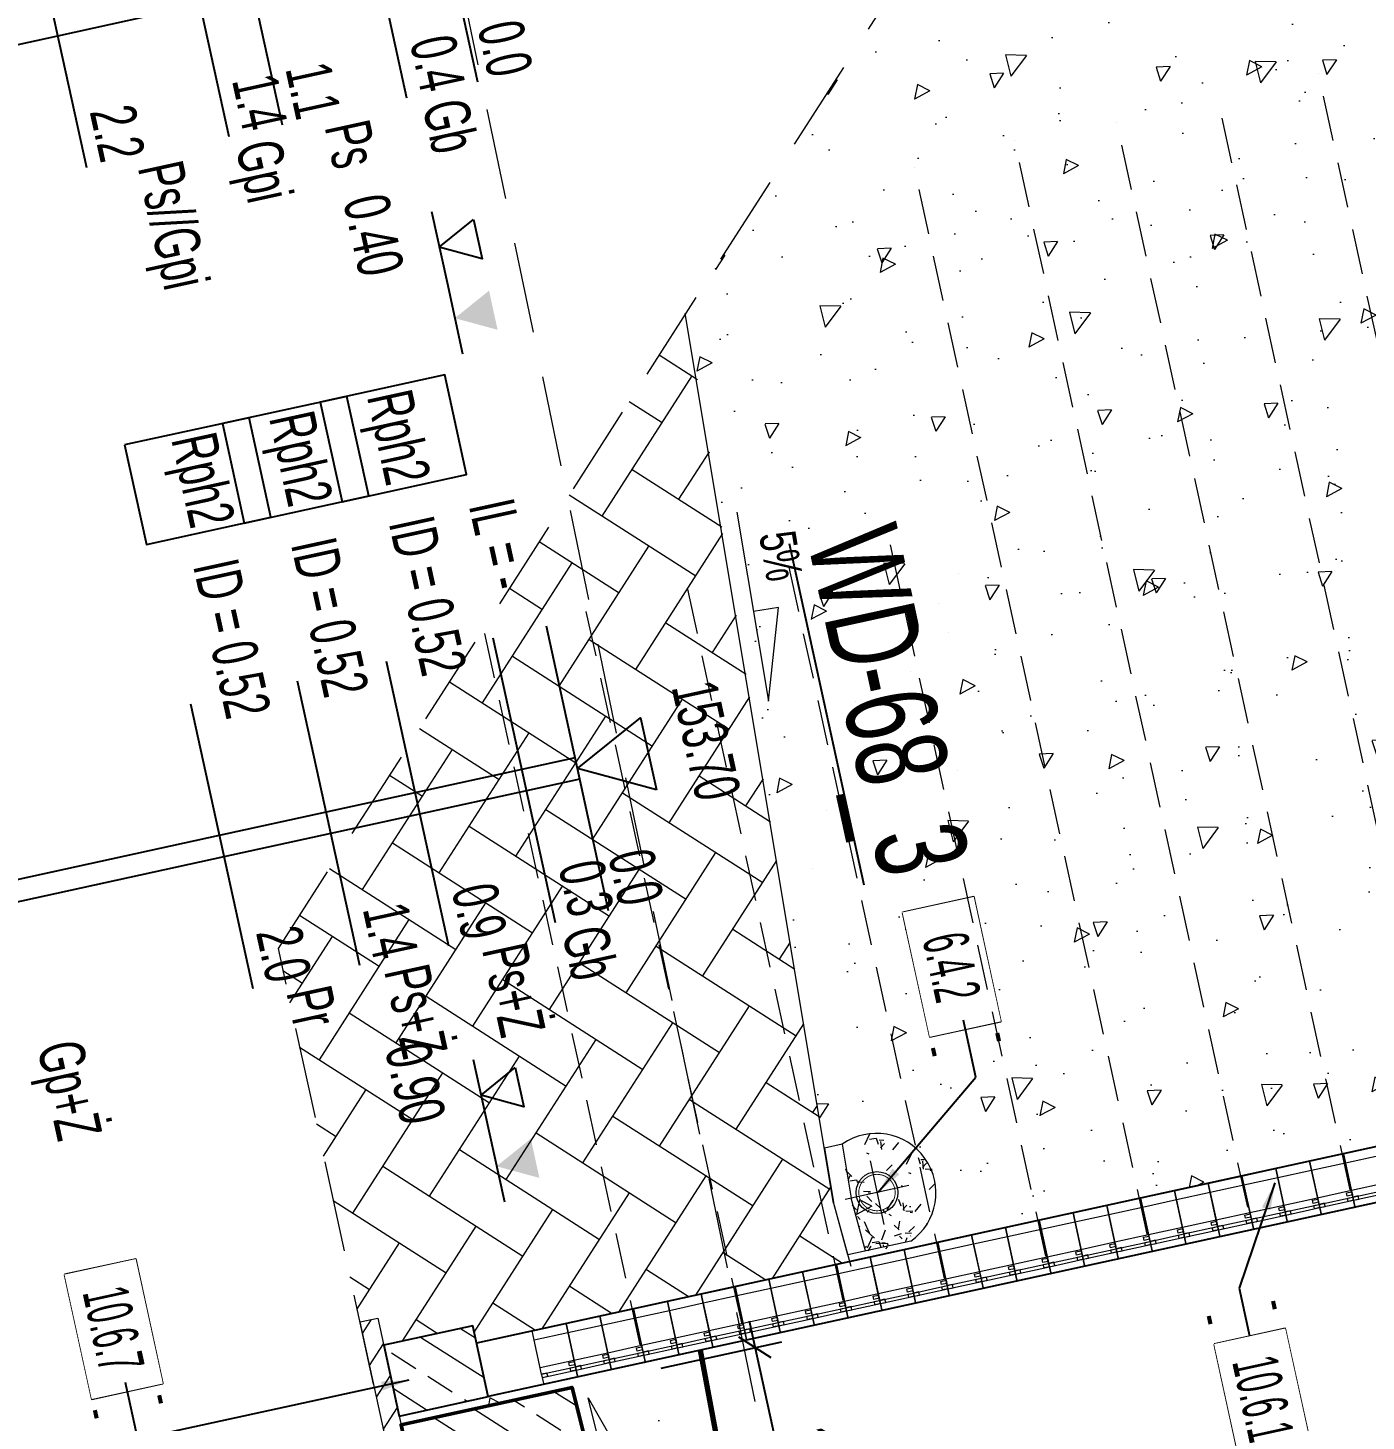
# Model space of a CAD drawing. Header units: metres. Extents: x 8416582 to 8417409, y 5771873 to 5772737.
# Drawn here: x 8416812.78 to 8416820.13, y 5772283.93 to 5772291.59 of the extents above; entities that cross this region are included whole.
import ezdxf
from ezdxf.enums import TextEntityAlignment as Align

# ---------------------------------------------------------------- set-up
doc = ezdxf.new("R2010")
doc.units = ezdxf.units.M
doc.set_wipeout_variables(frame=1)
doc.header["$PDSIZE"] = 0.05
for name, pattern in [('DASHED', [0.75, 0.5, -0.25]), ('HIDDEN', [0.375, 0.25, -0.125]), ('HIDDEN_Ukryta', [9.524999999999999, 6.35, -3.175])]:
    doc.linetypes.add(name, pattern=pattern)
for name, color, linetype in [('0-T', 7, 'Continuous'), ('00FunGeo-L', 7, 'Continuous'), ('00FunGeo-T', 7, 'Continuous'), ('00RysOpi-T', 2, 'Continuous'), ('AII_M_opisy do legendy', 2, 'Continuous')]:
    doc.layers.add(name, color=color, linetype=linetype)
for name, color, linetype, lineweight in [('AII_M_geologia', 1, 'Continuous', 25), ('AII_M_konstrukcja 0.00', 8, 'Continuous', 0), ('AII_M_konstrukcja 0.09', 6, 'Continuous', 9), ('AII_M_konstrukcja 0.18', 9, 'Continuous', 18), ('AII_M_konstrukcja 0.25', 1, 'Continuous', 25), ('AII_M_konstrukcja 0.50', 3, 'Continuous', 50), ('AII_M_kreskowanie', 8, 'Continuous', 0), ('AII_M_odwodnienie', 8, 'Continuous', 9), ('AII_M_opisy rzedne', 1, 'Continuous', 25), ('AII_M_opisy spadki', 9, 'Continuous', 18), ('AII_M_opisy wymiary', 1, 'Continuous', 25), ('AII_M_roboty ziemne wykopy', 9, 'DASHED', 18), ('AII_M_teren istniejacy', 94, 'DASHED', 18), ('AII_M_teren projektowany', 4, 'Continuous', 70)]:
    doc.layers.add(name, color=color, linetype=linetype, lineweight=lineweight)
doc.styles.add('CDMSTYLE', font='CDMSIMPL.shx', dxfattribs={"width": 0.7, "bigfont": 'CDMBIGPL.shx'})
doc.dimstyles.new('CDM-ME100MM', dxfattribs={"dimscale": 0.1, "dimtxt": 2.5, "dimasz": 1.5, "dimexe": 1.5, "dimexo": 5, "dimgap": 0.5, "dimtad": 1, "dimdec": 0, "dimlfac": 1000, "dimrnd": 1, "dimzin": 9, "dimtxsty": 'CDMSTYLE', "dimblk": 'OBLIQUE', "dimcen": 2.5, "dimdle": 1.5, "dimclrd": 9, "dimclre": 9, "dimclrt": 1, "dimadec": 1, "dimazin": 2, "dimtfac": 1, "dimtdec": 0, "dimtix": 1, "dimtmove": 2, "dimatfit": 3, "dimfxl": 1, "dimtvp": 1, "dimtolj": 1, "dimtzin": 0, "dimlwd": 25, "dimlwe": 25, "dimarcsym": 0})
doc.dimstyles.new('CDM-ME100MM$7', dxfattribs={"dimscale": 0.1, "dimtxt": 2.5, "dimasz": 1.5, "dimexe": 1.5, "dimexo": 5, "dimgap": 0.5, "dimtad": 1, "dimdec": 0, "dimlfac": 1000, "dimrnd": 1, "dimzin": 9, "dimtxsty": 'CDMSTYLE', "dimblk": 'OBLIQUE', "dimcen": 2.5, "dimdle": 1.5, "dimclrd": 9, "dimclre": 9, "dimclrt": 1, "dimadec": 1, "dimazin": 2, "dimtfac": 1, "dimtdec": 0, "dimtix": 1, "dimtmove": 2, "dimatfit": 3, "dimfxl": 1, "dimtvp": 1, "dimtolj": 1, "dimtzin": 0, "dimlwd": 25, "dimlwe": 25, "dimarcsym": 0})

# ---------------------------------------------------------------- blocks, each defined once
blk = doc.blocks.new('OP_OPTEM_BLOK_WIDOK')
at = {"color": 0, "lineweight": -2}
for p, q in [((-8.999999999992724, 0), (-8.999999999992724, 190)), ((9.000000000007276, 0), (9.000000000007276, 190)), ((47.00000000000728, 0), (47.00000000000728, 190)), ((202.0000000000073, 0), (202.0000000000073, 190))]:
    blk.add_line(p, q, dxfattribs=at)
blk.add_lwpolyline([(-8.999999999992724, 0), (-8.999999999992724, 30), (9.000000000007276, 30), (9.000000000007276, 0), (252.0000000000073, 0), (252.0000000000073, 190), (-43.99999999999272, 190), (-47.99999999999272, 186), (-47.99999999999272, 4), (-43.99999999999272, 0)], close=True, dxfattribs=at)
at = {"color": 0, "linetype": 'HIDDEN_Ukryta', "lineweight": -2, "ltscale": 0.5}
for points in [[(-8.999999999992724, 190), (-8.999999999992724, 160), (9.000000000007276, 160), (9.000000000007276, 190)], [(21.00000000000728, 190), (21.00000000000728, 160), (39.00000000000728, 160), (39.00000000000728, 190)]]:
    blk.add_lwpolyline(points, close=True, dxfattribs=at)
at = {"layer": 'Defpoints', "color": 0, "lineweight": -2}
blk.add_line((-8.999999999992724, 0), (9.000000000007276, 0), dxfattribs=at)
for points in [[(-47.99999999999272, 186), (-47.99999999999272, 190), (-43.99999999999272, 190)], [(-47.99999999999272, 4), (-47.99999999999272, 2.842170943040401e-14), (-43.99999999999272, 0)]]:
    blk.add_lwpolyline(points, dxfattribs=at)
blk = doc.blocks.new('A$C43DC1947')
at = {"layer": 'AII_M_odwodnienie', "lineweight": 0}
h = blk.add_hatch(dxfattribs=at)
h.set_pattern_fill('GRAVEL', color=256, scale=0.009999999999999998, angle=79.35520766227337)
h.set_pattern_definition([(190.6821343278733, (14.04074727836996, -269.338821392972), (-3.002005255748609, -0.5854779624015404), [0.03417214399999999, -3.3830483639565]), (147.6390878278733, (14.0071672545746, -269.3451555590145), (2.577643787887627, -1.6463816394638), [0.05864047199999999, -5.805404889352399]), (95.17979392787329, (13.95763405784965, -269.3137682178058), (0.3253584668674305, -3.761938046810005), [0.041348152, -4.093472279409999]), (229.9430358278732, (13.84035929944366, -269.3041888284497), (3.282550453639767, 3.885328624364798), [0.053400452, -5.2866437425738]), (255.5030010078732, (13.80599350295961, -269.3450617948547), (0.8385101009916756, 3.193760293217705), [0.05236337000000001, -5.183980774534399]), (319.9430358278732, (13.79288539942354, -269.3957580234855), (-3.885328624364798, 3.282550453639767), [0.053400452, -5.2866437425738]), (0.3635872978732784, (13.83375836629421, -269.4301238190383), (-4.165873822232672, -0.01730020910447672), [0.07061936599999999, -6.9913115314247]), (34.92467519787329, (13.90437625162303, -269.4296756871045), (4.802416035975427, 3.365089629921548), [0.06667195199999999, -6.6005256601905]), (84.0989124478733, (13.9590409649536, -269.3915060446598), (0.3866355660973713, 3.857815565709268), [0.05358130000000001, -5.304554569871202]), (137.9057051278733, (13.96454974077642, -269.3382086213678), (2.067617635566093, -1.896288299045075), [0.061171328, -2.997393695]), (185.0667846278733, (13.91915803123266, -269.2972022723407), (-4.117935062850603, -0.3732972249368975), [0.07910779199999998, -7.831677251217698]), (101.4834216578733, (14.03876721765846, -269.4586973451078), (-0.4896004437107107, 2.290011223884445), [0.02700045399999999, -2.6730565824344]), (134.1385812278734, (14.03339182492346, -269.4322372628376), (2.317524283303905, -2.406314442523828), [0.05136819799999999, -5.085463899703999]), (187.6693468278733, (13.99761912040412, -269.3953724000603), (-0.1540291282791927, -0.2019678876494087), [0.03592093399999999, -0.3232893108427999]), (165.8679373378733, (14.00196486432105, -269.3603542149067), (1.317897694778813, -0.3662098661889202), [0.019344132, -1.915062236889399]), (254.4707563178733, (13.98320623859763, -269.3556312131695), (0.2601194971351416, 0.7599327912454933), [0.027356562, -1.340475299]), (353.6331033578733, (13.97588204126805, -269.3819891670719), (0.913961919504434, -0.05815160957223248), [0.04443196599999998, -1.436629815291]), (124.2343980078733, (14.020039845258, -269.3869164260104), (0.2499066470462889, -0.5100261441946154), [0.03212871399999999, -0.7710898116827998]), (339.0588871618733, (13.86606486421078, -269.2662943182513), (2.481766261331457, -0.9343876198436024), [0.04500879999999999, -4.4558826672539]), (33.01552276787325, (13.90810086112469, -269.2823808756657), (-2.502191961722426, -1.605530250944011), [0.03775989399999999, -3.738221567819999]), (255.8679373378733, (14.05084567051381, -269.3465228481218), (0.3662098661891656, 1.317897694779782), [0.03868800999999999, -1.8957183588894]), (306.2798064978733, (14.04139966797084, -269.3840401005), (-1.557591491806455, 2.14619494563092), [0.04500879999999999, -4.455882667254]), (302.1133016078732, (13.77056680433452, -269.3915144093335), (-0.701781181688568, 1.174081416694678), [0.04340351999999999, -2.1267734313106]), (257.4444874278734, (13.79363991878927, -269.4282771428116), (0.6844809712052178, 2.991792405909403), [0.036367212, -3.600359338072]), (29.47075631787326, (13.89883622247726, -269.550031027291), (1.174081416650604, 0.7017811817623548), [0.03868800999999999, -1.895718358889399]), (340.0233714678732, (13.93251837324351, -269.5309972707182), (-3.241699052635854, 1.194507116822355), [0.042578274, -4.215237598019999]), (32.11330160787328, (13.79987195786089, -269.4745567548089), (-1.174081416699559, -0.7017811816804151), [0.02170175999999999, -2.1484751913106]), (63.97927930187327, (13.88671814836562, -269.5407892800868), (0.4141486254673136, 0.9619006788767903), [0.01295146, -1.2821994964526]), (128.6331033598733, (13.8923999266699, -269.5291505935602), (0.4518745346689602, -0.6640552724868838), [0.05236337000000001, -0.9949054589068999]), (148.6783527878733, (13.85970780532807, -269.4882463742979), (2.173708004842983, -1.338323395028524), [0.0485267, -4.804136486333699]), (266.3594143578733, (13.96201941836625, -269.4001662768424), (0.1060903688702094, 0.5579649035853436), [0.03663238799999999, -0.8791776359679999]), (315.8265734178733, (13.95969335455447, -269.4367247535847), (3.125395833639479, -3.022430955881167), [0.06395567599999999, -6.331600906503099]), (23.61474272787327, (14.0055644530803, -269.4812910724431), (-1.886075448564358, -0.797658700399352), [0.026150824, -2.588939231810999]), (52.66934682787328, (14.02952546905726, -269.4708154192194), (-0.04793875937021148, 0.3559970159285678), [0.01524, -0.2387599999999999]), (82.92578398787327, (13.86028932128102, -269.4791067549959), (-0.2703323474985555, -2.029891726643512), [0.035286696, -3.49339407732]), (10.68213432787328, (13.86463506426662, -269.4440885693766), (3.002005255750591, 0.5854779623910256), [0.06834428799999998, -3.348876219956499]), (322.6693468278733, (13.93179510999471, -269.4314202344976), (0.3559970159285678, 0.04793875937021148), [0.06603999999999999, -0.18796]), (287.9741933278733, (13.98430676013231, -269.4714678083546), (0.9414749801382456, -2.954066495828006), [0.04016095599999999, -3.975931672414]), (216.7239509278733, (13.99669996462762, -269.509668704588), (-0.8180844007547063, -0.6538424223326988), [0.03698290799999999, -1.8121650038772]), (170.3153221878732, (13.9670571712777, -269.5317830443382), (-5.377681148066876, 0.9068745611859323), [0.06021450999999999, -5.961246442293799]), (138.0954255678733, (13.90770071092993, -269.5216533951461), (-2.471553411162826, 2.204346555278593), [0.06370294599999998, -6.306584645624])])
h.paths.add_polyline_path([(-1.396983861923218e-08, 0.1629100576974452, -0.4142134823281976), (-0.0549999987706542, 0.2179100578650832, -1), (0.05500000156462193, 0.2179100569337606, -0.4142136424179971), (-1.396983861923218e-08, 0.1629100576974452), (-1.024454832077026e-08, 0.1149999923072755, -0.4142135756529621), (0.114999994635582, -8.847564458847046e-09, -0.414213546721245), (9.313225746154785e-10, -0.1150000090710819), (9.313225746154785e-10, -0.1449517463333905), (0.2757317973300815, -0.1311651570722461), (0.2757317973300815, 0.1723661073483527, 0.9202117898438463), (-0.2999999802559614, -0.1299517475999892), (9.313225746154785e-10, -0.1449517463333905), (9.313225746154785e-10, -0.1150000090710819, -0.4142135780249453), (-0.1150000058114529, -8.847564458847046e-09, -0.4142135490932281), (-1.024454832077026e-08, 0.1149999923072755)])
h.paths.add_polyline_path([(0.3007317977026105, 0.1248320871964097, 0.04122320963401318), (0.2757317973300815, 0.1723661073483527), (0.2757317973300815, -0.1311651570722461), (0.3002062765881419, -0.1299414322711527)])
h.paths.add_polyline_path([(-0.0549999987706542, 0.2179100578650832, 1), (0.05500000156462193, 0.2179100569337606, 1)], flags=17)
at = {"layer": 'AII_M_odwodnienie'}
for p, q in [((-1.117587089538574e-08, 0.1791384494863451, 0.006874890790017546), (4.656612873077393e-09, -0.1791384713724256, 0.006874890790017546)), ((-0.1791384620591998, -2.095475792884827e-08, 0.006874890790017546), (0.1791384564712644, -2.793967723846436e-09, 0.006874890790017546)), ((-0.2999999783933163, -0.129951748996973, 0.006874890790017546), (4.656612873077393e-09, -0.1449517481960356, 0.006874890790017546)), ((0.2999999886378646, -0.129951748996973, 0.006874890790017546), (4.656612873077393e-09, -0.1449517481960356, 0.006874890790017546)), ((-0.2999999783933163, -0.229951748624444, 0.006874890790017546), (4.656612873077393e-09, -0.2449517478235066, 0.006874890790017546)), ((0.299999987706542, -0.2299517490901053, 0.006874890790017546), (4.656612873077393e-09, -0.2449517478235066, 0.006874890790017546))]:
    blk.add_line(p, q, dxfattribs=at)
at = {"layer": 'AII_M_odwodnienie', "const_width": 0.004999999999999994}
for points in [[(0.09999999683350325, 1.396983861923218e-09, 0.9999999999999999), (-0.1000000014901161, -9.313225746154785e-10)], [(0.09999999683350325, 1.396983861923218e-09, -0.9999999999999999), (-0.0999999986961484, -9.313225746154785e-10)]]:
    blk.add_lwpolyline(points, format="xyb", dxfattribs=at)
at = {"layer": 'AII_M_odwodnienie', "elevation": 0.006874890790017546}
for points in [[(0.3007317995652556, 0.124832084402442), (0.299999987706542, -0.2299517490901053)], [(-0.2999999783933163, -0.129951748996973), (-0.2999999783933163, -0.229951748624444)]]:
    blk.add_lwpolyline(points, dxfattribs=at)
at = {"layer": 'AII_M_odwodnienie'}
blk.add_circle((-2.793967723846436e-09, -1.0710209608078e-08, 0.006874890790017546), 0.1149999999999999, dxfattribs=at)
for start, end in [(23.02047722891654, 202.9453045324076), (336.6530777612687, 336.979522721972)]:
    blk.add_arc((0.0004494804888963699, -0.002756874077022076, 0.006874890790017546), 0.326264331324754, start, end, dxfattribs=at)
blk = doc.blocks.new('POZ_ODW_G')
at = {"layer": '0-T', "color": 6, "linetype": 'Continuous', "lineweight": 25, "flags": 128}
blk.add_lwpolyline([(3.242650570347905, 4.987096016819123), (0, 0), (-3.107948381119058, 4.987096016819123)], close=True, dxfattribs=at)
blk = doc.blocks.new('00BstOdwiert')
at = {"color": 3, "linetype": 'Continuous', "lineweight": 25, "style": 'CDMSTYLE', "width": 0.85}
blk.add_attdef('NUMER', text='', height=5, dxfattribs=at).set_placement((0, 15), align=Align.CENTER)
at = {"color": 0, "linetype": 'Continuous', "lineweight": 25, "style": 'CDMSTYLE', "width": 0.85, "flags": 1}
for tag, p in [('IDODW', (0, 9.005599988817494)), ('JEDRYSODW', (0, 4.533934768702125))]:
    blk.add_attdef(tag, text='', height=2.5, dxfattribs=at).set_placement(p, align=Align.CENTER)
blk = doc.blocks.new('ODW_POZ_N')
at = {"layer": '0-T', "color": 0, "linetype": 'Continuous', "lineweight": 25}
blk.add_line((-5, 0), (0, 0), dxfattribs=at)
at = {"layer": '0-T', "color": 6, "linetype": 'Continuous', "lineweight": 25, "flags": 128}
blk.add_lwpolyline([(-3.846777631817531, 2.161074940620892), (-1.09485141951518, 2.161074940620892), (-2.5, 0)], close=True, dxfattribs=at)
at = {"layer": '0-T', "color": 0, "linetype": 'Continuous', "lineweight": 25, "style": 'CDMSTYLE', "width": 0.85}
blk.add_attdef('00.0', text='', height=2.5, dxfattribs=at).set_placement((-1.5, -4.620000000002619), align=Align.RIGHT)
blk = doc.blocks.new('ODW_POZ_U')
at = {"layer": '0-T', "linetype": 'Continuous'}
blk.add_hatch(color=0, dxfattribs=at).paths.add_polyline_path([(1.153222368182469, 2.16107494062453), (2.5, 3.637978807091713e-12), (3.90514858048482, 2.16107494062453)])
at = {"layer": '0-T', "color": 0, "linetype": 'Continuous'}
blk.add_line((0, 0), (5, 0), dxfattribs=at)
at = {"layer": '0-T', "color": 0, "linetype": 'Continuous', "style": 'CDMSTYLE', "width": 0.85}
blk.add_attdef('00.0', (1.5, -4.5), '', height=2.5, dxfattribs=at)
blk = doc.blocks.new('WD-68_3')
at = {"layer": '00FunGeo-L', "color": 6, "linetype": 'Continuous', "lineweight": 25}
for points in [[(0.9999999990686774, 0), (-1, -1.862645149230957e-09)], [(0.07499999878928065, 0), (0.07499999878928065, -0.3000000007450581)], [(-0.07500000018626451, -1.862645149230957e-09), (-0.07500000111758709, -0.3000000026077032)], [(-1, -0.3000000007450581), (1, -0.3000000007450581)], [(-0.07500000111758709, -0.3000000026077032), (-0.07500000111758709, -0.9000000022351742)], [(0.07499999878928065, -0.3000000007450581), (0.07499999878928065, -0.900000000372529)], [(-1, -0.9000000022351742), (1, -0.9000000022351742)], [(-0.07500000111758709, -0.9000000022351742), (-0.07500000018626451, -1.400000002235174)], [(0.07499999878928065, -0.900000000372529), (0.07499999878928065, -1.400000000372529)], [(-1, -1.400000002235174), (1, -1.400000002235174)], [(-0.07500000018626451, -1.400000002235174), (-0.07500000111758709, -2.00000000372529)], [(0.07499999878928065, -1.400000000372529), (0.07499999878928065, -2)], [(-1, -2.000000001862645), (1, -2.000000001862645)], [(-0.07500000111758709, -2.00000000372529), (-0.07500000018626451, -4.200000002980232)], [(0.07499999878928065, -2), (0.07499999878928065, -4.200000001117587)]]:
    blk.add_lwpolyline(points, dxfattribs=at)
for points in [[(-2.834999999962747, -0.9500000029802322), (-2.134999999776483, -0.9500000011175871), (-2.135000000242144, -0.2500000018626451), (-2.834999999962747, -0.2500000037252903)], [(-2.834999999962747, -1.50000000372529), (-2.13499999884516, -1.500000001862645), (-2.134999999776483, -0.8000000007450581), (-2.834999999497086, -0.8000000026077032)], [(-2.834999999962747, -2.050000002607703), (-2.134999999776483, -2.050000000745058), (-2.134999999310821, -1.350000001490116), (-2.834999999962747, -1.350000003352761)]]:
    blk.add_lwpolyline(points, close=True, dxfattribs=at)
at = {"layer": 'AII_M_opisy rzedne', "color": 6, "lineweight": 25}
ref = blk.add_blockref('00BstOdwiert', (-9.313225746154785e-10, 0), dxfattribs=dict(at, xscale=0.1, yscale=0.1, zscale=0.1))
ref.add_attrib('NUMER', '%%uWD-68_3', dxfattribs={"layer": '00FunGeo-L', "color": 0, "linetype": 'Continuous', "lineweight": 25, "height": 0.4999999999999998, "style": 'CDMSTYLE', "width": 0.8500000000000001}).set_placement((-1.396983861923218e-09, 1.499999998137355), align=Align.CENTER)
for name, p, xscale, yscale, zscale in [('POZ_ODW_G', (-9.313225746154785e-10, 0), 0.08, 0.08, 0.08), ('ODW_POZ_U', (2.299999999348074, -0.900000000372529), 0.1, 0.1, 0.1)]:
    blk.add_blockref(name, p, dxfattribs=dict(at, xscale=xscale, yscale=yscale, zscale=zscale))
ref = blk.add_blockref('ODW_POZ_N', (2.299999999348074, -0.900000000372529), dxfattribs=dict(at, xscale=0.1, yscale=0.1, zscale=0.1))
ref.add_attrib('00.0', '0.90', dxfattribs={"layer": '0-T', "color": 0, "linetype": 'Continuous', "height": 0.2499999999999999, "style": 'CDMSTYLE', "width": 0.8500000000000001}).set_placement((2.149999999441206, -1.361999999731779), align=Align.RIGHT)
at = {"layer": '00FunGeo-T', "color": 6, "linetype": 'Continuous', "lineweight": 25, "style": 'CDMSTYLE', "width": 0.8}
blk.add_text('153.70', height=0.2499999999999999, dxfattribs=at).set_placement((-9.313225746154785e-10, 0.599999999627471), align=Align.CENTER)
for s, p in [('0.0', (0.9999999990686774, 0.06249999813735485)), ('0.3', (0.9999999995343387, -0.2175000011920929)), ('0.9', (1, -0.8175000008195639)), ('1.4', (0.9999999995343387, -1.317500000819564)), ('2.0', (1, -1.91750000230968))]:
    blk.add_text(s, height=0.2499999999999999, dxfattribs=at).set_placement(p, align=Align.RIGHT)
for s, p in [('IL = -', (-1.924999999813735, -0.150000000372529)), ('Gb', (1.074999999254942, -0.1499999985098839)), ('Ps+Ż', (1.074999998323619, -0.6000000014901161)), ('ID = 0.52', (-1.924999999813735, -0.6000000014901161)), ('Ps+Ż', (1.074999998789281, -1.150000000372529)), ('ID = 0.52', (-1.924999999813735, -1.150000002235174)), ('ID = 0.52', (-1.924999999813735, -1.700000001117587)), ('Pr', (1.074999998323619, -1.700000001117587)), ('Gp+Ż', (1.074999998323619, -3.100000001490116))]:
    blk.add_text(s, height=0.2499999999999999, dxfattribs=at).set_placement(p, align=Align.MIDDLE_LEFT)
for p in [(-2.485000000335276, -0.6000000014901161), (-2.485000000335276, -1.150000002235174), (-2.485000000335276, -1.700000002980232)]:
    blk.add_text('Rph2', height=0.2499999999999999, dxfattribs=at).set_placement(p, align=Align.MIDDLE)
blk = doc.blocks.new('_OBLIQUE')
at = {"color": 0, "linetype": 'ByBlock'}
blk.add_line((-0.5, -0.5), (0.5, 0.5), dxfattribs=at)
blk = doc.blocks.new('*D186')
at = {"layer": 'AII_M_opisy wymiary', "color": 9, "lineweight": 25, "transparency": 16777216}
for p, q in [((8416816.739008443, 5772284.484366743), (8416817.123079447, 5772282.725819137)), ((8416816.254932564, 5772284.225107615), (8416816.91755999, 5772284.36982703)), ((8416816.808487771, 5772282.810647359), (8416817.237619162, 5772282.90437068))]:
    blk.add_line(p, q, dxfattribs=at)
at = {"layer": 'Defpoints', "color": 0, "lineweight": 25, "transparency": 16777216}
for p in [(8416815.766447134, 5772284.118421229), (8416817.091073532, 5772282.872364765), (8416816.320002342, 5772282.703960973)]:
    blk.add_point(p, dxfattribs=at)
at = {"layer": 'AII_M_opisy wymiary', "color": 9, "lineweight": 25, "transparency": 16777216, "xscale": 0.15, "yscale": 0.15, "zscale": 0.15}
for p, rotation in [((8416816.77101436, 5772284.337821114), 102.3200789319986), ((8416817.091073532, 5772282.872364765), 282.3200789319986)]:
    blk.add_blockref('_OBLIQUE', p, dxfattribs=dict(at, rotation=rotation))
at = {"layer": 'AII_M_opisy wymiary', "color": 1, "transparency": 16777216, "insert": (8416817.102013847, 5772283.642433176), "char_height": 0.25, "attachment_point": 5, "rotation": 282.3200789319986, "style": 'CDMSTYLE'}
blk.add_mtext('\\A1;1500', dxfattribs=at)
blk = doc.blocks.new('OpiNum01')
at = {"layer": 'AII_M_opisy do legendy', "color": 0, "linetype": 'Continuous'}
blk.add_lwpolyline([(-3.5, -1.999999999999999), (3.500000000000001, -2), (3.5, 2), (-3.5, 2)], close=True, dxfattribs=at)
at = {"color": 9, "linetype": 'Continuous', "lineweight": 25, "style": 'CDMSTYLE', "width": 0.7, "flags": 1}
for tag, p in [('NAZWAPOL', (-4.104931844502406, -6.80252055447653)), ('NAZWAANG', (-4.104931844502403, -10.47658496644755)), ('SPECYF', (-4.104931844502399, -14.15064937841856)), ('ID', (-4.104931844502396, -17.82471379038958)), ('BAZA', (-4.104931844502392, -21.4987782023606)), ('RYSUNEK', (-4.104931844502389, -25.17284261433161))]:
    blk.add_attdef(tag, p, '', height=2, dxfattribs=at)
at = {"layer": 'AII_M_opisy do legendy', "linetype": 'Continuous', "lineweight": -2, "style": 'CDMSTYLE', "width": 0.5}
blk.add_attdef('NR', text='', height=2.5, dxfattribs=at).set_placement((0, 0), align=Align.MIDDLE)
at = {"color": 0, "linetype": 'Continuous'}
blk.add_wipeout([(-3.499999999999999, -1.9999999999999982), (3.4999999999999973, -1.9999999999999991), (3.499999999999997, 2), (-3.499999999999999, 2)], dxfattribs=at).dxf.layer = 'AII_M_opisy do legendy'
blk = doc.blocks.new('OpiTxt01')
at = {"color": 0, "linetype": 'Continuous', "lineweight": 20, "style": 'CDMSTYLE', "width": 0.7}
blk.add_attdef('TEKST_GORNY', (1, 0.8945185874659813), '', height=2, dxfattribs=at)
at = {"color": 0, "linetype": 'Continuous', "lineweight": -2, "style": 'CDMSTYLE', "width": 0.7}
blk.add_attdef('TEKST_DOLNY', (1.049030266685349, -2.731473425873787), '', height=2, dxfattribs=at)
blk = doc.blocks.new('WD-68_2')
at = {"layer": 'AII_M_geologia', "color": 0, "linetype": 'Continuous'}
for points in [[(0.9999999976716936, -3.725290298461914e-09), (-1.000000000931323, -3.725290298461914e-09)], [(-1.000000000931323, -0.4000000040978193), (0.9999999990686774, -0.4000000040978193)], [(-1.000000000931323, -1.100000001490116), (1, -1.100000001490116)], [(-1.000000000931323, -1.400000002235174), (0.9999999990686774, -1.400000002235174)], [(0.07499999925494194, -1.400000002235174), (0.07499999925494194, -2.200000002980232)], [(-1.000000000931323, -2.200000002980232), (1, -2.200000002980232)], [(0.07499999925494194, -2.200000002980232), (0.07499999925494194, -3.900000002235174)]]:
    blk.add_lwpolyline(points, dxfattribs=at)
at = {"layer": 'AII_M_geologia', "color": 0, "xscale": 0.09999999999999998, "yscale": 0.09999999999999998, "zscale": 0.09999999999999998}
blk.add_blockref('ODW_POZ_N', (2.299999999813735, -0.4000000022351742), dxfattribs=at).add_auto_attribs({'00.0': '0.40'})
blk.add_blockref('ODW_POZ_U', (2.299999999813735, -0.4000000022351742), dxfattribs=at)
at = {"layer": 'AII_M_geologia', "color": 0, "linetype": 'Continuous', "style": 'CDMSTYLE', "width": 0.8}
for s, p in [('0.0', (0.9999999981373549, 0.0624999962747097)), ('0.4', (0.9999999990686774, -0.317500002682209)), ('1.1', (0.9999999990686774, -1.017500001937151)), ('1.4', (0.9999999990686774, -1.317500002682209)), ('2.2', (0.9999999990686774, -2.117500003427267))]:
    blk.add_text(s, height=0.25, dxfattribs=at).set_placement(p, align=Align.RIGHT)
for s, p in [('Gb', (1.074999997857958, -0.2000000029802322)), ('Ps', (1.074999998323619, -0.7500000018626451)), ('Gpi', (1.074999997392297, -1.25)), ('Ps//Gpi', (1.074999998323619, -1.800000000745058))]:
    blk.add_text(s, height=0.25, dxfattribs=at).set_placement(p, align=Align.MIDDLE_LEFT)

msp = doc.modelspace()

# ---------------------------------------------------------------- hatches: boundary and pattern name
at = {"layer": 'AII_M_kreskowanie'}
h = msp.add_hatch(dxfattribs=at)
h.set_pattern_fill('AR-CONC', color=256, scale=0.005, angle=-95.00296453126333)
h.set_pattern_definition([(237.3171144007353, (8416669.117390253, 5772239.392506103), (-0.9136552696873026, -0.03696957935414878), [0.09525, -1.04775]), (182.3171144007352, (8416669.117390253, 5772239.392506103), (0.2964479171307002, -0.9250616488048972), [0.0762, -0.83820292085]), (287.7685591007353, (8416669.041252557, 5772239.389425318), (-0.6172073551321604, -0.9620311892303686), [0.08095004400000001, -0.890451223]), (233.5013144007353, (8416669.149739917, 5772239.140574566), (-1.371130207791145, 0.03587543738565638), [0.142875, -1.571625]), (283.9526720107353, (8416669.035479184, 5772239.143564063), (-1.019792050440066, -1.378235982629254), [0.1214251157, -1.335678040799999]), (178.5012655707353, (8416669.149739917, 5772239.140574566), (-1.01979205051465, -1.378235982577386), [0.11429983535, -1.257298659599999]), (208.3171144007353, (8416669.015686734, 5772239.187382618), (-0.817021485202352, 0.4106132641812617), [0.09525, -1.04775]), (153.3171144007353, (8416669.015686734, 5772239.187382618), (-0.189201988960886, -0.9527959102962421), [0.0762, -0.8382]), (258.7685594007353, (8416668.947601609, 5772239.22160039), (-1.006223471881293, -0.5421826506143589), [0.08095004399999997, -0.8904496879999996]), (224.8171144007353, (8416669.117390253, 5772239.392506103), (0.03852776748266574, -0.4212991370211926), [0, -0.82804, 0, -0.8509000000000001, 0, -0.8413750000000001]), (194.8171144007352, (8416669.117390253, 5772239.392506103), (-0.2675821311166698, -0.5393747999573777), [0, -0.48514, 0, -0.80899, 0, -0.320675]), (154.8171144007353, (8416669.398293916, 5772239.42857598), (-0.6760801171865066, -0.05793423237671663), [0, -0.3175, 0, -0.9906, 0, -1.31445]), (144.8171144007353, (8416669.524259685, 5772239.444750811), (-0.718422713438892, -0.2204264626221175), [0, -0.41275, 0, -0.65786, 0, -0.93345])])
h.paths.add_polyline_path([(8416817.20236241, 5772285.131686116), (8416817.28982817, 5772284.809369226), (8416817.661353787, 5772284.890523625), (8416817.84697825, 5772284.931064452), (8416819.88884735, 5772285.377013549), (8416820.074471815, 5772285.417554378), (8416820.260096278, 5772285.458095206), (8416823.091009319, 5772286.076373068), (8416822.349465711, 5772288.319398877), (8416821.354652546, 5772291.530998609), (8416821.76876189, 5772291.555324482), (8416823.218366774, 5772287.912876281), (8416822.442962432, 5772291.229883991), (8416821.585160868, 5772294.86622151), (8416821.021309389, 5772297.235046159), (8416816.38902591, 5772290.014147858)])
h = msp.add_hatch(dxfattribs=at)
h.set_pattern_fill('AR-HBONE', color=256, scale=0.003)
h.set_pattern_definition([(327.3200789319986, (8416660.18294769, 5772279.81804126), (0.4211255299020644, 0.0919748229936077), [0.9144000000000001, -0.3048]), (57.32007893199859, (8416660.43949769, 5772279.653466019), (0.4211255299020644, 0.09197482299360765), [0.9144000000000001, -0.3048])])
h.paths.add_polyline_path([(8416816.394175246, 5772290.024710638), (8416817.202362407, 5772285.131686126), (8416817.289838899, 5772284.809329699), (8416816.560872726, 5772284.650111239), (8416815.239442658, 5772284.361507593), (8416815.21810538, 5772284.459204678), (8416814.72961991, 5772284.352518266), (8416814.718951274, 5772284.401366808), (8416814.62125419, 5772284.380029548), (8416814.15184407, 5772286.529319288)])
h = msp.add_hatch(dxfattribs=at)
h.set_pattern_fill('ANSI31', color=256, scale=0.04, angle=90.1707330653947)
h.set_pattern_definition([(57.32007893199859, (8416702.824870536, 5772106.620948362), (-0.106895906853265, 0.06857306393926182), [])])
h.paths.add_polyline_path([(8416814.69955446, 5772284.499552521), (8416815.723743668, 5772279.810092372), (8416815.626046687, 5772279.788755097), (8416814.60185733, 5772284.478215219)])
h = msp.add_hatch(dxfattribs=at)
h.set_pattern_fill('ANSI33', color=256, scale=0.05, angle=0.1707330653947103)
h.set_pattern_definition([(327.4908119973933, (8416728.931452725, 5772039.137054554), (0.1706355643818157, 0.2677494242161862), []), (327.4908119973933, (8416728.980009677, 5772038.917861965), (0.1706355643818157, 0.2677494242161862), [0.15875, -0.079375])])
h.paths.add_polyline_path([(8416815.305410134, 5772284.068835297), (8416815.220486067, 5772284.457677482), (8416814.732001476, 5772284.350991279), (8416814.817350585, 5772283.960202939)])
h = msp.add_hatch(dxfattribs=at)
h.set_pattern_fill('AR-CONC', color=256, scale=0.005, angle=-95.00296453126333)
h.set_pattern_definition([(237.3171144007353, (8416669.099942654, 5772239.388695385), (-0.9136552696873026, -0.03696957935414878), [0.09525, -1.04775]), (182.3171144007352, (8416669.099942654, 5772239.388695385), (0.2964479171307002, -0.9250616488048972), [0.0762, -0.83820292085]), (287.7685591007353, (8416669.023804959, 5772239.3856146), (-0.6172073551321604, -0.9620311892303686), [0.08095004400000001, -0.890451223]), (233.5013144007353, (8416669.13229232, 5772239.136763848), (-1.371130207791145, 0.03587543738565638), [0.142875, -1.571625]), (283.9526720107353, (8416669.018031586, 5772239.139753345), (-1.019792050440066, -1.378235982629254), [0.1214251157, -1.335678040799999]), (178.5012655707353, (8416669.13229232, 5772239.136763848), (-1.01979205051465, -1.378235982577386), [0.11429983535, -1.257298659599999]), (208.3171144007353, (8416668.998239135, 5772239.1835719), (-0.817021485202352, 0.4106132641812617), [0.09525, -1.04775]), (153.3171144007353, (8416668.998239135, 5772239.1835719), (-0.189201988960886, -0.9527959102962421), [0.0762, -0.8382]), (258.7685594007353, (8416668.93015401, 5772239.217789672), (-1.006223471881293, -0.5421826506143589), [0.08095004399999997, -0.8904496879999996]), (224.8171144007353, (8416669.099942654, 5772239.388695385), (0.03852776748266574, -0.4212991370211926), [0, -0.82804, 0, -0.8509000000000001, 0, -0.8413750000000001]), (194.8171144007352, (8416669.099942654, 5772239.388695385), (-0.2675821311166698, -0.5393747999573777), [0, -0.48514, 0, -0.80899, 0, -0.320675]), (154.8171144007353, (8416669.380846318, 5772239.424765262), (-0.6760801171865066, -0.05793423237671663), [0, -0.3175, 0, -0.9906, 0, -1.31445]), (144.8171144007353, (8416669.506812086, 5772239.440940093), (-0.718422713438892, -0.2204264626221175), [0, -0.41275, 0, -0.65786, 0, -0.93345])])
h.paths.add_polyline_path([(8416816.868116803, 5772282.311884492), (8416816.490437135, 5772284.327720874), (8416816.412454663, 5772284.310689316), (8416816.40854678, 5772284.309835825), (8416816.404638892, 5772284.308982332), (8416816.226830196, 5772284.270148488), (8416816.222922314, 5772284.269294996), (8416815.5247858, 5772284.118867454), (8416815.034774011, 5772284.009800566), (8416815.045442643, 5772283.96095206), (8416815.967133228, 5772284.162251565), (8416816.272035843, 5772282.898199444), (8416816.426688729, 5772282.215475542)])
h.paths.add_polyline_path([(8416817.479148662, 5772278.179984234), (8416816.89372048, 5772281.088514075), (8416817.089349471, 5772281.129934048), (8416816.853462202, 5772282.308683894), (8416816.426688729, 5772282.215475545), (8416816.576049631, 5772281.531596129), (8416816.815332413, 5772280.253212286), (8416815.703539563, 5772280.010394068), (8416815.746214118, 5772279.814999896), (8416815.628887162, 5772279.789375465), (8416815.7355736, 5772279.300889988)])
h = msp.add_hatch(dxfattribs=at)
h.set_pattern_fill('ANSI33', color=256, scale=0.05, angle=0.1707330653947103)
h.set_pattern_definition([(327.4908119973933, (8416729.12640581, 5772039.181744684), (0.1706355643818157, 0.2677494242161862), []), (327.4908119973933, (8416729.17496276, 5772038.962552095), (0.1706355643818157, 0.2677494242161862), [0.15875, -0.079375])])
h.paths.add_polyline_path([(8416816.38065548, 5772281.488921457), (8416816.619938223, 5772280.210537805), (8416815.681069234, 5772280.005486498), (8416814.827578144, 5772283.913369935), (8416815.766447134, 5772284.118421229), (8416816.081933597, 5772282.856680654)])

# ---------------------------------------------------------------- linework, layer by layer
at = {"layer": 'AII_M_konstrukcja 0.00', "color": 9, "linetype": 'HIDDEN'}
for points in [[(8416821.147229832, 5772285.473234603), (8416819.86699299, 5772291.335059715)], [(8416820.590356452, 5772285.351612108), (8416819.310119607, 5772291.213437216)], [(8416820.03913729, 5772285.204100607), (8416818.758900443, 5772291.065925723)], [(8416819.476609688, 5772285.108367106), (8416818.196372846, 5772290.97019222)], [(8416817.254770394, 5772284.595988117), (8416816.401279166, 5772288.503871526)], [(8416816.697897015, 5772284.474365618), (8416815.844405785, 5772288.382249026)], [(8416816.141023634, 5772284.352743119), (8416815.287532406, 5772288.260626527)]]:
    msp.add_lwpolyline(points, dxfattribs=at)
at = {"layer": 'AII_M_konstrukcja 0.18', "ltscale": 0.5}
msp.add_lwpolyline([(8416814.699554462, 5772284.499552521), (8416815.723743776, 5772279.810092398), (8416815.626046687, 5772279.788755098), (8416814.60185733, 5772284.47821522)], close=True, dxfattribs=at)
at = {"layer": 'AII_M_konstrukcja 0.25'}
for p, q in [((8416823.091008896, 5772286.076372978), (8416815.24139834, 5772284.361926357)), ((8416823.27116961, 5772285.808576223), (8416815.30541013, 5772284.068835298))]:
    msp.add_line(p, q, dxfattribs=at)
at = {"layer": 'AII_M_konstrukcja 0.50'}
msp.add_lwpolyline([(8416816.38065548, 5772281.488921457), (8416816.619938223, 5772280.210537805), (8416815.681069234, 5772280.005486498), (8416814.827578144, 5772283.913369935), (8416815.766447132, 5772284.118421229), (8416816.081933597, 5772282.856680654), (8416816.124608155, 5772282.661286488), (8416816.337980928, 5772281.684315628)], close=True, dxfattribs=at)
at = {"layer": 'AII_M_opisy rzedne', "color": 1, "lineweight": 25}
msp.add_lwpolyline([(8416815.30541013, 5772284.068835296), (8416815.220486065, 5772284.457677481), (8416814.732000636, 5772284.350991095), (8416814.817349745, 5772283.960202751), (8416815.307362372, 5772284.069269826)], dxfattribs=at)
at = {"layer": 'AII_M_opisy spadki'}
msp.add_line((8416817.20236241, 5772285.131686117), (8416816.388176287, 5772290.019248162), dxfattribs=at)
at = {"layer": 'AII_M_opisy spadki', "color": 9}
for points in [[(8416816.671511196, 5772288.926960272), (8416816.844593834, 5772287.887944626), (8416816.900531368, 5772288.40415291), (8416816.762434354, 5772288.381148256)], [(8416816.109591506, 5772283.039314695), (8416815.854078814, 5772284.06118767), (8416816.111185048, 5772283.610081933), (8416815.975366486, 5772283.576121384)]]:
    msp.add_lwpolyline(points, dxfattribs=at)
at = {"layer": 'AII_M_opisy spadki'}
msp.add_lwpolyline([(8416817.20236241, 5772285.131686116), (8416817.296370542, 5772284.785260183)], dxfattribs=at)
at = {"layer": 'AII_M_roboty ziemne wykopy'}
msp.add_lwpolyline([(8416817.47914866, 5772278.179984235), (8416815.732733013, 5772279.30026964), (8416815.156631602, 5772281.938067932), (8416814.153784586, 5772286.529807927), (8416821.021309387, 5772297.235046158)], dxfattribs=at)
at = {"layer": 'AII_M_teren istniejacy', "transparency": 33554559}
msp.add_lwpolyline([(8416813.623665152, 5772299.217951596), (8416817.475087425, 5772280.642785789), (8416819.746145392, 5772270.093907978), (8416825.597005427, 5772242.893341446), (8416826.771831043, 5772237.625550142), (8416829.821995182, 5772223.885767391), (8416830.450887311, 5772221.05286982), (8416830.77920822, 5772219.527964163), (8416831.890605776, 5772214.10183706), (8416832.176370742, 5772212.706671738)], dxfattribs=at)
at = {"layer": 'AII_M_teren projektowany'}
msp.add_lwpolyline([(8416816.469308665, 5772284.323033521), (8416816.97559195, 5772281.618180997)], dxfattribs=at)

# ---------------------------------------------------------------- block references
at = {"layer": 'AII_M_geologia', "color": 6, "xscale": 0.8, "rotation": 282.3200789319986}
msp.add_blockref('WD-68_2', (8416815.077709673, 5772292.071069883), dxfattribs=at)
at = {"layer": 'AII_M_geologia', "xscale": 0.8, "rotation": 282.3200789319986}
msp.add_blockref('WD-68_3', (8416815.795654241, 5772287.518422835), dxfattribs=at)
at = {"layer": 'AII_M_konstrukcja 0.09', "color": 9, "xscale": -0.0009999999999999994, "yscale": 0.0009999999999999996, "zscale": 0.0009999999999999998, "rotation": 282.320079031904}
for p in [(8416820.056114115, 5772285.155531885), (8416819.684865192, 5772285.074450229), (8416819.870489651, 5772285.114991057), (8416819.313616259, 5772284.993368571), (8416819.499240724, 5772285.0339094), (8416818.942367332, 5772284.912286912), (8416819.127991796, 5772284.952827741), (8416818.571118403, 5772284.831205255), (8416818.756742865, 5772284.871746083), (8416818.385493938, 5772284.790664426), (8416818.014245007, 5772284.709582807), (8416818.19986947, 5772284.750123636), (8416817.642996088, 5772284.628501131), (8416817.828620551, 5772284.66904196), (8416817.27174716, 5772284.547419474), (8416817.457371628, 5772284.587960304), (8416816.900498232, 5772284.466337816), (8416817.086122695, 5772284.506878645), (8416816.529249301, 5772284.385256157), (8416816.714873768, 5772284.425796987), (8416816.158000363, 5772284.304174498), (8416816.343624832, 5772284.344715328), (8416815.786751427, 5772284.223092839), (8416815.972375896, 5772284.263633668), (8416815.60112696, 5772284.18255201)]:
    msp.add_blockref('OP_OPTEM_BLOK_WIDOK', p, dxfattribs=at)
at = {"layer": 'AII_M_odwodnienie', "lineweight": 0, "rotation": 282.3200789319986}
msp.add_blockref('A$C43DC1947', (8416817.440795481, 5772285.189220674, -0.006874890790017546), dxfattribs=at)

# ---------------------------------------------------------------- texts
at = {"layer": 'AII_M_opisy spadki', "color": 9, "style": 'CDMSTYLE', "width": 0.7}
msp.add_text('5%', height=0.2, rotation=279.4576736409829, dxfattribs=at).set_placement((8416816.8156135, 5772288.670486159), align=Align.CENTER)

# ---------------------------------------------------------------- dimensions: what is measured, and where the dimension line sits
at = {"layer": 'AII_M_opisy wymiary'}
dim = msp.add_linear_dim(base=(8416817.091073532, 5772282.872364765), p1=(8416815.766447132, 5772284.118421229), p2=(8416816.320002342, 5772282.703960973), angle=282.3200789319986, dimstyle='CDM-ME100MM', dxfattribs=at)
dim.commit()
dim.dimension.update_dxf_attribs({"geometry": '*D186', "text_midpoint": (8416817.102013847, 5772283.642433176)})

# ---------------------------------------------------------------- leaders
at = {"layer": '00RysOpi-T', "color": 9, "linetype": 'Continuous', "lineweight": 0}
msp.add_leader([(8416819.626689132, 5772285.242662746), (8416819.430085551, 5772284.663551245), (8416819.49836484, 5772284.35092057)], dimstyle='CDM-ME100MM$7', dxfattribs=at)

# ---------------------------------------------------------------- next in the draw order: block references
at = {"layer": '00RysOpi-T', "color": 1, "linetype": 'Continuous', "lineweight": 0}
for p, xscale, yscale, zscale, rotation, values in [((8416817.851382475, 5772286.428927327), 0.1, 0.1, 0.1, 282.3200790751024, {'NR': '6.4.2'}), ((8416813.248899821, 5772284.439220392), 0.1, 0.1, 0.1, 282.3200789374304, {'NR': '10.6.7'}), ((8416819.562376672, 5772284.057829313), 0.09999999999999996, 0.09999999999999996, 0.09999999999999996, 282.3200794419869, {'NR': '10.6.1'})]:
    msp.add_blockref('OpiNum01', p, dxfattribs=dict(at, xscale=xscale, yscale=yscale, zscale=zscale, rotation=rotation)).add_auto_attribs(values)

# ---------------------------------------------------------------- next in the draw order: linework, layer by layer
at = {"layer": 'AII_M_konstrukcja 0.00', "color": 9, "linetype": 'HIDDEN'}
for points in [[(8416818.925390529, 5772284.960855613), (8416817.64515368, 5772290.822680727)], [(8416818.368517153, 5772284.839233113), (8416817.515025925, 5772288.747116523)], [(8416817.811643776, 5772284.717610613), (8416816.958152546, 5772288.625494026)]]:
    msp.add_lwpolyline(points, dxfattribs=at)

# ---------------------------------------------------------------- next in the draw order: block references
at = {"layer": 'Defpoints', "color": 250, "linetype": 'Continuous', "lineweight": 0}
for p, xscale, yscale, zscale, rotation in [((8416817.915394308, 5772286.135836069), 0.1, 0.1, 0.1, 282.3200790751024), ((8416819.430085551, 5772284.663551245), 0.09999999999999996, 0.09999999999999996, 0.09999999999999996, 282.3200794419869), ((8416813.312911652, 5772284.146129134), 0.1, 0.1, 0.1, 282.3200789374304)]:
    msp.add_blockref('OpiTxt01', p, dxfattribs=dict(at, xscale=xscale, yscale=yscale, zscale=zscale, rotation=rotation)).add_auto_attribs({'TEKST_GORNY': '-', 'TEKST_DOLNY': '-'})

# ---------------------------------------------------------------- next in the draw order: leaders
at = {"layer": '00RysOpi-T', "color": 9, "linetype": 'Continuous', "lineweight": 0}
for points in [[(8416817.447631797, 5772285.19071374, -0.006874890790017546), (8416817.983673597, 5772285.823205395), (8416817.915394308, 5772286.135836069)], [(8416814.869592363, 5772284.15856889), (8416813.381190939, 5772283.833498459), (8416813.312911652, 5772284.146129134)]]:
    msp.add_leader(points, dimstyle='CDM-ME100MM$7', dxfattribs=at)

doc.saveas('drawing.dxf')
